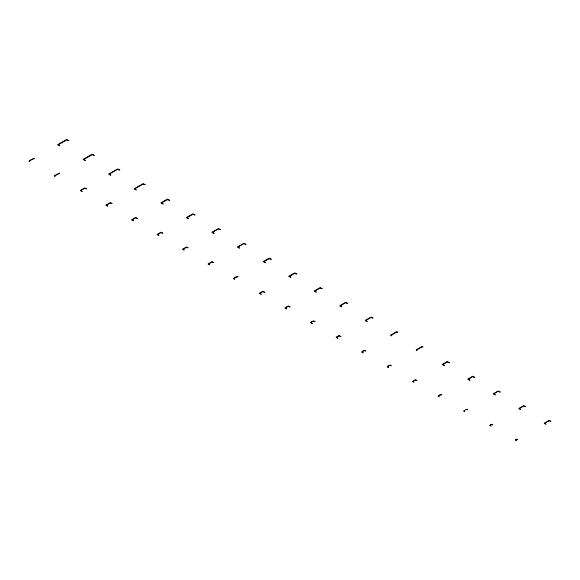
<?xml version="1.0" encoding="UTF-8"?>
<svg xmlns="http://www.w3.org/2000/svg" width="580" height="580" viewBox="0 0 580 580"><rect width="100%" height="100%" fill="white"/><g stroke="black" fill="none" stroke-linecap="round" stroke-linejoin="round"><path stroke-width="0.87" d="M464.072 410.799L464.551 411.524L463.608 410.981L466.668 409.212L467.611 409.755L466.363 409.48M81.026 190.443L82.2 191.48L80.265 190.537L84.854 187.891L86.645 188.92L84.578 188.34L81.048 190.378M106.502 205.153L107.684 206.197L105.77 205.262L110.359 202.616L112.121 203.631L110.062 203.051L106.502 205.153M443.149 364.428L444.534 365.632L442.185 364.443L447.289 361.5L449.493 362.775L447.158 362.072L443.171 364.37M468.546 379.088L469.923 380.299L467.69 379.168L472.794 376.224L474.882 377.435L472.548 376.732L468.553 379.059M493.971 393.769L495.356 394.973L493.196 393.892L498.292 390.949L500.308 392.116L497.93 391.427L493.979 393.74M58.529 144.674L59.878 145.885L57.565 144.746L66.751 139.439L68.889 140.679L66.461 140.034L58.566 144.608M83.984 159.369L85.332 160.58L83.07 159.471L92.256 154.171L94.344 155.375L91.915 154.729L83.984 159.369M109.439 174.065L110.787 175.276L108.576 174.196L117.762 168.896L119.799 170.071L117.37 169.425L109.439 174.065M134.922 188.775L136.264 189.986L134.082 188.92L143.26 183.621L145.275 184.781L142.847 184.135L134.93 188.739M132.262 219.726L133.451 220.792L131.529 219.842L135.611 217.486L137.395 218.515L135.357 217.913L132.262 219.726M161.871 202.862L163.27 204.117L160.863 202.906L167.497 199.078L169.744 200.375L167.25 199.694L161.885 202.833M157.738 234.436L158.934 235.502L157.035 234.567L161.117 232.21L162.879 233.225L160.791 232.638L157.753 234.407M187.26 217.522L188.66 218.776L186.368 217.631L192.995 213.802L195.134 215.042L192.69 214.339L187.275 217.486M183.222 249.19L184.23 250.103L182.541 249.291L186.622 246.935L188.167 247.827L186.339 247.348L183.222 249.19M212.708 232.21L214.107 233.464L211.874 232.362L218.5 228.527L220.581 229.731L218.087 229.049L212.737 232.152M208.706 263.9L209.713 264.813L208.046 264.016L212.128 261.66L213.65 262.537L211.816 262.066L208.72 263.871M238.177 246.913L239.576 248.175L237.38 247.087L244.006 243.259L246.05 244.434L243.556 243.752L238.177 246.913M519.448 408.479L520.601 409.531L518.701 408.625L523.798 405.674L525.538 406.682L523.457 406.123L519.477 408.422M544.903 423.183L546.063 424.226L544.207 423.349L549.303 420.399L551 421.377L548.868 420.834L544.903 423.183M29.391 161.146L29.848 161.631L29 161.233L34.104 158.289C36.373 158.362 29.544 159.435 29.391 161.146M54.81 175.899L55.165 176.269L54.506 175.965L59.609 173.014C60.914 173.144 55.216 174.718 54.846 175.856M233.979 278.639L234.595 279.241L233.551 278.741L237.633 276.385C240.069 277.073 233.943 276.319 233.979 278.639M264.161 261.594L265.466 262.755L263.139 261.66L269.258 258.129L271.368 259.347L269.098 258.731L264.161 261.594M260.065 293.219L261.275 294.314L259.311 293.32L262.885 291.262L264.719 292.32L262.653 291.704L260.065 293.219M289.601 276.283L290.906 277.443L288.644 276.385L294.763 272.854L296.808 274.036L294.538 273.419L289.601 276.283M285.49 307.9L286.578 309.06L284.816 308.045L288.39 305.986L290.145 307.001L288.137 306.378L285.49 307.9M315.041 290.979L316.346 292.132L314.15 291.117L320.269 287.579L322.255 288.724L319.942 288.122L315.041 290.979M311.243 322.494L312.475 323.589L310.575 322.625L313.635 320.856C318.101 323.415 311.757 319.435 311.243 322.494M340.482 305.667L341.794 306.827L339.655 305.841L345.774 302.303L347.695 303.412L345.383 302.811L340.504 305.638M336.654 337.241L337.872 338.379L336.081 337.35L339.14 335.581L340.931 336.618L338.959 335.914L336.661 337.226M365.944 320.363L367.249 321.523L365.161 320.566L371.28 317.028L373.15 318.108L370.881 317.492L365.958 320.334M362.239 351.958L363.247 352.887L361.587 352.075L364.646 350.305C368.539 352.51 362.66 349.015 362.239 351.958M391.108 335.204L391.826 335.871L390.666 335.291L396.785 331.753L397.865 332.376L396.56 332.036L391.123 335.182M387.715 366.661L388.723 367.589L387.092 366.799L390.151 365.037C393.979 367.205 388.165 363.747 387.73 366.632M416.578 349.921L417.034 350.4L416.172 350.015L422.291 346.477L423.052 346.92L422.044 346.738L416.614 349.87M413.134 381.43L413.975 382.205L412.598 381.524L415.657 379.762L416.933 380.495L415.447 380.074L413.149 381.408M438.509 396.154L439.14 396.763L438.103 396.249L441.162 394.487C443.729 395.422 438.357 393.936 438.524 396.125M490.317 425.336L491.072 426.046L489.622 425.408L491.666 424.226C494.653 425.981 490.818 423.639 490.317 425.336M515.888 439.908L516.483 440.495L515.388 439.988L516.918 439.103C519.223 440.474 516.338 438.639 515.924 439.858"/></g></svg>
